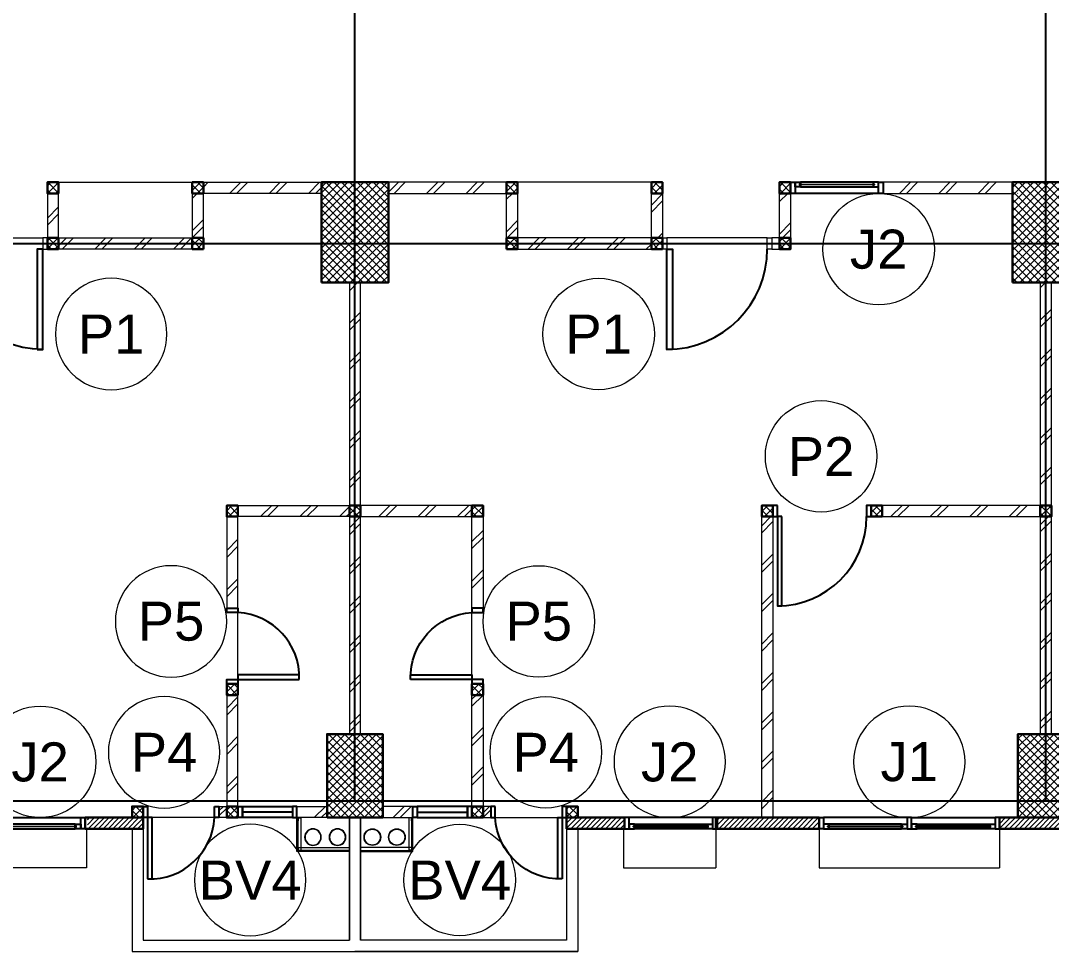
# Model space of a CAD drawing. Header units: millimetres. Extents: x -108 to 351, y -17 to 192.
# Drawn here: x 36.19 to 45.44, y 85.5 to 93.85 of the extents above; entities that cross this region are included whole.
import ezdxf
from ezdxf.enums import TextEntityAlignment as Align

# ---------------------------------------------------------------- set-up
doc = ezdxf.new("R2010")
doc.units = ezdxf.units.MM
for name, color, linetype, lineweight in [('ars', 11, 'Continuous', 0), ('KACA', 151, 'Continuous', 5), ('KOL', 1, 'Continuous', 30), ('KOLOM', 4, 'Continuous', 9), ('lan', 7, 'Continuous', 15), ('NOT', 7, 'Continuous', 20), ('tem', 5, 'Continuous', 20)]:
    doc.layers.add(name, color=color, linetype=linetype, lineweight=lineweight)
doc.layers.add('as', color=1, linetype='Continuous', plot=False)
doc.layers.add('Kusen', color=30, linetype='Continuous')
doc.styles.add('S', font='simplex', dxfattribs={"width": 0.75})
doc.styles.get("Standard").update_dxf_attribs({"font": 'arial.ttf'})
pattern_1 = [(225, (-467.078732, 382.454584), (0.0220970869, -0.0220970869), [])]
pattern_2 = [(45, (18.6, -6e-14), (-0.1767767, 0.1767767), []), (45, (18.6625, -6e-14), (-0.1767767, 0.1767767), [])]
pattern_3 = [(45, (18.59984, 1e-14), (-0.1767767, 0.1767767), []), (45, (18.66234, 1e-14), (-0.1767767, 0.1767767), [])]
pattern_4 = [(45, (18.59984, -6e-14), (-0.1767767, 0.1767767), []), (45, (18.66234, -6e-14), (-0.1767767, 0.1767767), [])]
pattern_5 = [(45, (18.6, -0.00436), (-0.1767767, 0.1767767), []), (45, (18.6625, -0.00436), (-0.1767767, 0.1767767), [])]
pattern_6 = [(45, (18.59616, -0.00436), (-0.1767767, 0.1767767), []), (45, (18.65866, -0.00436), (-0.1767767, 0.1767767), [])]
pattern_7 = [(225, (23.57673, 55.07964), (0.06629126, -0.06629126), []), (225, (23.53254, 55.07964), (0.06629126, -0.06629126), [])]

# ---------------------------------------------------------------- blocks, each defined once
blk = doc.blocks.new("k3'")
at = {"layer": 'ars'}
h = blk.add_hatch(dxfattribs=at)
h.set_pattern_fill('_USER', color=256, scale=0.05, angle=45, double=1, pattern_type=0)
h.set_pattern_definition([(45, (0, -4.975), (-0.03535534, 0.03535534), []), (135, (0, -4.975), (-0.03535534, -0.03535534), [])])
h.paths.add_polyline_path([(-0.25, -0.375), (0.25, -0.375), (0.25, 0.375), (-0.25, 0.375)])
at = {"layer": 'KOL'}
blk.add_lwpolyline([(-0.25, -0.375), (0.25, -0.375), (0.25, 0.375), (-0.25, 0.375)], close=True, dxfattribs=at)
blk = doc.blocks.new("k1'")
at = {"layer": 'ars'}
h = blk.add_hatch(dxfattribs=at)
h.set_pattern_fill('_USER', color=256, scale=0.05, angle=45, double=1, pattern_type=0)
h.set_pattern_definition([(45, (0, -5), (-0.03535534, 0.03535534), []), (135, (0, -5), (-0.03535534, -0.03535534), [])])
h.paths.add_polyline_path([(-0.3, -0.45), (0.3, -0.45), (0.3, 0.45), (-0.3, 0.45)])
at = {"layer": 'KOL'}
blk.add_lwpolyline([(-0.3, -0.45), (0.3, -0.45), (0.3, 0.45), (-0.3, 0.45)], close=True, dxfattribs=at)
blk = doc.blocks.new('T. J1')
at = {"layer": 'Kusen'}
for p, q in [((-0.7188, 0.1), (-0.0688, 0.1)), ((0.7212, 0.1), (0.0712, 0.1)), ((-0.0188, 0), (-0.7688, 0)), ((-0.0688, 0.06), (-0.7188, 0.06)), ((0.0212, 0), (0.7712, 0)), ((0.0712, 0.06), (0.7212, 0.06))]:
    blk.add_line(p, q, dxfattribs=at)
for points in [[(-0.8088, 0), (-0.7688, 0), (-0.7688, 0.1), (-0.8088, 0.1)], [(-0.0188, 0), (0.0212, 0), (0.0212, 0.1), (-0.0188, 0.1)], [(0.8112, 0), (0.7712, 0), (0.7712, 0.1), (0.8112, 0.1)]]:
    blk.add_lwpolyline(points, close=True, dxfattribs=at)
for points in [[(-0.7188, 0.0775), (-0.7188, 0.06), (-0.7688, 0.06), (-0.7688, 0.1), (-0.7188, 0.1), (-0.7188, 0.0825), (-0.7288, 0.0825), (-0.7288, 0.0775), (-0.7188, 0.0775)], [(-0.0688, 0.0775), (-0.0688, 0.06), (-0.0188, 0.06), (-0.0188, 0.1), (-0.0688, 0.1), (-0.0688, 0.0825), (-0.0588, 0.0825), (-0.0588, 0.0775), (-0.0688, 0.0775)], [(0.0712, 0.0775), (0.0712, 0.06), (0.0212, 0.06), (0.0212, 0.1), (0.0712, 0.1), (0.0712, 0.0825), (0.0612, 0.0825), (0.0612, 0.0775), (0.0712, 0.0775)], [(0.7212, 0.0775), (0.7212, 0.06), (0.7712, 0.06), (0.7712, 0.1), (0.7212, 0.1), (0.7212, 0.0825), (0.7312, 0.0825), (0.7312, 0.0775), (0.7212, 0.0775)]]:
    blk.add_lwpolyline(points, dxfattribs=at)
at = {"layer": 'Kusen', "color": 141}
for points in [[(-0.7288, 0.0775), (-0.0588, 0.0775), (-0.0588, 0.0825), (-0.7288, 0.0825)], [(0.7312, 0.0775), (0.0612, 0.0775), (0.0612, 0.0825), (0.7312, 0.0825)]]:
    blk.add_lwpolyline(points, close=True, dxfattribs=at)
blk = doc.blocks.new('T. J2')
at = {"layer": 'KACA', "color": 141}
blk.add_lwpolyline([(-0.3792, 0.0775), (0.2908, 0.0775), (0.2908, 0.0825), (-0.3792, 0.0825)], close=True, dxfattribs=at)
at = {"layer": 'Kusen'}
for p, q in [((-0.3692, 0.1), (0.2808, 0.1)), ((-0.4192, 0), (0.3308, 0)), ((0.2808, 0.06), (-0.3692, 0.06))]:
    blk.add_line(p, q, dxfattribs=at)
for points in [[(-0.4592, 0), (-0.4192, 0), (-0.4192, 0.1), (-0.4592, 0.1)], [(0.3308, 0), (0.3708, 0), (0.3708, 0.1), (0.3308, 0.1)]]:
    blk.add_lwpolyline(points, close=True, dxfattribs=at)
for points in [[(-0.3692, 0.0775), (-0.3692, 0.06), (-0.4192, 0.06), (-0.4192, 0.1), (-0.3692, 0.1), (-0.3692, 0.0825), (-0.3792, 0.0825), (-0.3792, 0.0775), (-0.3692, 0.0775)], [(0.2808, 0.0775), (0.2808, 0.06), (0.3308, 0.06), (0.3308, 0.1), (0.2808, 0.1), (0.2808, 0.0825), (0.2908, 0.0825), (0.2908, 0.0775), (0.2808, 0.0775)]]:
    blk.add_lwpolyline(points, dxfattribs=at)
blk = doc.blocks.new('P.80')
at = {"layer": 'Kusen'}
for points in [[(-69.8094, -74.8368), (-69.7694, -74.8368), (-69.7694, -74.0368), (-69.8094, -74.0368)], [(-70.6094, -74.9368), (-70.5694, -74.9368), (-70.5694, -74.8368), (-70.6094, -74.8368)], [(-69.7694, -74.9368), (-69.7294, -74.9368), (-69.7294, -74.8368), (-69.7694, -74.8368)]]:
    blk.add_lwpolyline(points, close=True, dxfattribs=at)
blk.add_arc((-69.7694, -74.8368), 0.8, 90, 180, dxfattribs=at)
blk = doc.blocks.new('K 10.10')
at = {"layer": 'ars'}
h = blk.add_hatch(dxfattribs=at)
h.set_pattern_fill('_USER', color=256, scale=0.05, angle=45, double=1, pattern_type=0)
h.set_pattern_definition([(45, (0, 0), (-0.035355339, 0.035355339), []), (135, (0, 0), (-0.035355339, -0.035355339), [])])
h.paths.add_polyline_path([(1560.5383, 1380.4069), (1560.6383, 1380.4069), (1560.6383, 1380.5069), (1560.5383, 1380.5069)])
at = {"layer": 'KOL'}
blk.add_lwpolyline([(1560.5383, 1380.4069), (1560.6383, 1380.4069), (1560.6383, 1380.5069), (1560.5383, 1380.5069)], close=True, dxfattribs=at)
blk = doc.blocks.new('P-90')
at = {"layer": 'Kusen'}
blk.add_lwpolyline([(374.6908, -21.5979), (374.7408, -21.5979), (374.7408, -22.4979), (374.6908, -22.4979)], close=True, dxfattribs=at)
at = {"layer": 'Kusen', "lineweight": 9}
for points in [[(373.8008, -22.4979), (373.8408, -22.4979), (373.8408, -22.5979), (373.8008, -22.5979)], [(374.7408, -22.4979), (374.7808, -22.4979), (374.7808, -22.5979), (374.7408, -22.5979)]]:
    blk.add_lwpolyline(points, close=True, dxfattribs=at)
at = {"layer": 'Kusen'}
blk.add_arc((374.7408, -22.4979), 0.9, 90, 180, dxfattribs=at)
blk = doc.blocks.new('P.60')
at = {"layer": 'Kusen'}
for points in [[(1472.8348, 997.5354), (1472.8748, 997.5354), (1472.8748, 997.4354), (1472.8348, 997.4354)], [(1473.4748, 997.5354), (1473.5148, 997.5354), (1473.5148, 997.4354), (1473.4748, 997.4354)], [(1472.8748, 996.8854), (1472.9148, 996.8854), (1472.9148, 997.4354), (1472.8748, 997.4354)]]:
    blk.add_lwpolyline(points, close=True, dxfattribs=at)
blk.add_arc((1472.8948, 997.4658), 0.5808, 268.02661, 356.99428, dxfattribs=at)
blk = doc.blocks.new('BV')
at = {"layer": 'Kusen'}
for points in [[(-0.225, 0.1), (-0.265, 0.1), (-0.265, 0), (-0.225, 0)], [(-0.225, 0.1), (-0.265, 0.1), (-0.265, 0), (-0.225, 0)], [(0.225, 0.1), (-0.225, 0.1), (-0.225, 0), (0.225, 0)], [(0.225, 0.1), (0.265, 0.1), (0.265, 0), (0.225, 0)]]:
    blk.add_lwpolyline(points, close=True, dxfattribs=at)
at = {"layer": 'Kusen', "color": 141}
blk.add_lwpolyline([(0.225, 0.05), (-0.225, 0.05)], dxfattribs=at)
blk = doc.blocks.new('2-typikal-1')
at = {"layer": 'ars'}
for points in [[(0.05, -0.4554), (0.52, -0.4554), (0.52, -0.15)], [(0.05, -0.4446), (0.5103, -0.4446), (0.5103, -0.15)], [(0.4849, -0.15), (0.5103, -0.15), (0.5103, -0.1794), (0.5079, -0.1794), (0.5079, -0.1524), (0.4849, -0.1524), (0.4849, -0.15)], [(0.4849, -0.1524), (0.4849, -0.4433)], [(0.5103, -0.4191), (0.05, -0.4191)], [(0.4849, -0.4446), (0.5103, -0.4446), (0.5103, -0.4191), (0.5079, -0.4191), (0.5079, -0.4433), (0.4849, -0.4433), (0.4849, -0.4446)]]:
    blk.add_lwpolyline(points, dxfattribs=at)
for centre, radius in [((0.1565, -0.325), 0.075), ((0.1565, -0.325), 0.071), ((0.3765, -0.325), 0.075), ((0.3765, -0.325), 0.071)]:
    blk.add_circle(centre, radius, dxfattribs=at)
at = {"layer": 'KOL'}
for points in [[(2.42, -0.15), (1.9, -0.15), (1.9, -0.25), (2.42, -0.25)], [(4.165, -0.15), (3.25, -0.15), (3.25, -0.25), (4.165, -0.25)]]:
    blk.add_lwpolyline(points, close=True, dxfattribs=at)
at = {"layer": 'lan'}
for p, q in [((2.6562, 5.55), (1.456, 5.55)), ((3.7, 5.0505), (2.8, 5.0505)), ((1.05, 1.13), (1.05, 1.69)), ((0.05, -1.25), (0.05, -0.15)), ((1.26, -0.15), (1.82, -0.15)), ((1.9, -0.25), (1.9, -1.25)), ((2, -0.25), (2, -1.35)), ((1.9, -1.25), (0.05, -1.25)), ((2, -1.35), (0, -1.35))]:
    blk.add_line(p, q, dxfattribs=at)
at = {"layer": 'tem'}
for points in [[(1.36, 5.55), (0.3, 5.55), (0.3, 5.45), (1.36, 5.45)], [(5.9, 5.55), (4.74, 5.55), (4.74, 5.45), (5.9, 5.45)], [(1.46, 5.45), (1.46, 5.0505), (1.36, 5.0505), (1.36, 5.45)], [(2.76, 5.45), (2.76, 5.0505), (2.66, 5.0505), (2.66, 5.45)], [(3.91, 5.45), (3.91, 5.0505), (3.81, 5.0505), (3.81, 5.45)], [(2.66, 5.0505), (1.46, 5.0505), (1.46, 4.9505), (2.66, 4.9505)], [(3.81, 5.0505), (3.74, 5.0505), (3.74, 4.9505), (3.81, 4.9505)], [(1.05, 2.65), (0.05, 2.65), (0.05, 2.55), (1.05, 2.55)], [(6.15, 2.65), (4.7314, 2.65), (4.7314, 2.55), (6.15, 2.55)], [(1.15, 2.55), (1.15, 1.73), (1.05, 1.73), (1.05, 2.55)], [(1.15, 0.95), (1.15, -0.05), (1.05, -0.05), (1.05, 0.95)], [(0.52, -0.05), (0.25, -0.05), (0.25, -0.15), (0.52, -0.15)], [(1.22, -0.05), (1.15, -0.05), (1.15, -0.15), (1.22, -0.15)]]:
    blk.add_lwpolyline(points, close=True, dxfattribs=at)
at = {"layer": 'tem', "ltscale": 2}
blk.add_lwpolyline([(3.6514, 2.55), (3.7514, 2.55), (3.7514, -0.15), (3.6514, -0.15)], close=True, dxfattribs=at)
at = {"rotation": 180}
blk.add_blockref('BV', (0.785, -0.05), dxfattribs=at)
at = {"layer": 'KOLOM', "extrusion": (0, 0, -1), "xscale": -1, "zscale": -1}
for p in [(1559.1783, -1374.9569), (1557.8783, -1374.9569), (1556.7283, -1374.9569), (1559.1783, -1375.4564), (1557.8783, -1375.4564), (1556.7283, -1375.4564), (1559.4883, -1377.8569), (1556.887, -1377.8569), (1555.907, -1377.8569), (1559.4883, -1379.4569), (1559.4883, -1380.5569), (1558.6383, -1380.5569)]:
    blk.add_blockref('K 10.10', p, dxfattribs=at)
at = {"layer": 'Kusen', "xscale": -1}
for name, p in [('T. J2', (4.2808, 5.45)), ('P.60', (1474.7348, -997.5854))]:
    blk.add_blockref(name, p, dxfattribs=at)
at = {"layer": 'Kusen', "rotation": 180}
for name, p in [('P-90', (377.5408, -17.5474)), ('P.80', (-65.978, -72.2868)), ('T. J2', (2.7908, -0.15)), ('T. J1', (4.9762, -0.15))]:
    blk.add_blockref(name, p, dxfattribs=at)
at = {"layer": 'Kusen', "xscale": -1, "rotation": 270}
blk.add_blockref('P.60', (-996.3854, -1471.7848), dxfattribs=at)
blk = doc.blocks.new('LANTAI-2')
at = {"layer": 'ars'}
h = blk.add_hatch(dxfattribs=at)
h.set_pattern_fill('TEMBOK', color=256, scale=0.25)
h.set_pattern_definition(pattern_5)
h.paths.add_polyline_path([(35.84, 5.55), (36.95, 5.55), (36.95, 5.45), (35.84, 5.45)])
h = blk.add_hatch(dxfattribs=at)
h.set_pattern_fill('TEMBOK', color=256, scale=0.25)
h.set_pattern_definition(pattern_5)
h.paths.add_polyline_path([(38.56, 5.55), (37.45, 5.55), (37.45, 5.45), (38.56, 5.45)])
h = blk.add_hatch(dxfattribs=at)
h.set_pattern_fill('TEMBOK', color=256, scale=0.25)
h.set_pattern_definition(pattern_5)
h.paths.add_polyline_path([(43.15, 5.55), (41.94, 5.55), (41.94, 5.45), (43.15, 5.45)])
h = blk.add_hatch(dxfattribs=at)
h.set_pattern_fill('TEMBOK', color=256, scale=0.25)
h.set_pattern_definition(pattern_5)
h.paths.add_polyline_path([(34.44, 5.45), (34.44, 5.0505), (34.54, 5.0505), (34.54, 5.45)])
h = blk.add_hatch(dxfattribs=at)
h.set_pattern_fill('TEMBOK', color=256, scale=0.25)
h.set_pattern_definition(pattern_5)
h.paths.add_polyline_path([(35.74, 5.45), (35.74, 5.0505), (35.84, 5.0505), (35.84, 5.45)])
h = blk.add_hatch(dxfattribs=at)
h.set_pattern_fill('TEMBOK', color=256, scale=0.25)
h.set_pattern_definition(pattern_5)
h.paths.add_polyline_path([(38.66, 5.45), (38.66, 5.0505), (38.56, 5.0505), (38.56, 5.45)])
h = blk.add_hatch(dxfattribs=at)
h.set_pattern_fill('TEMBOK', color=256, scale=0.25)
h.set_pattern_definition(pattern_5)
h.paths.add_polyline_path([(39.96, 5.45), (39.96, 5.0505), (39.86, 5.0505), (39.86, 5.45)])
h = blk.add_hatch(dxfattribs=at)
h.set_pattern_fill('TEMBOK', color=256, scale=0.25)
h.set_pattern_definition([(45, (18.59616, -0.00436), (-0.1767767, 0.1767767), []), (45, (18.65866, -0.00436), (-0.1767767, 0.1767767), [])])
h.paths.add_polyline_path([(41.11, 5.45), (41.11, 5.0505), (41.01, 5.0505), (41.01, 5.45)])
h = blk.add_hatch(dxfattribs=at)
h.set_pattern_fill('TEMBOK', color=256, scale=0.25)
h.set_pattern_definition(pattern_6)
h.paths.add_polyline_path([(34.54, 5.0505), (35.74, 5.0505), (35.74, 4.9505), (34.54, 4.9505)])
h = blk.add_hatch(dxfattribs=at)
h.set_pattern_fill('TEMBOK', color=256, scale=0.25)
h.set_pattern_definition(pattern_6)
h.paths.add_polyline_path([(39.86, 5.0505), (38.66, 5.0505), (38.66, 4.9505), (39.86, 4.9505)])
h = blk.add_hatch(dxfattribs=at)
h.set_pattern_fill('TEMBOK', color=256, scale=0.25)
h.set_pattern_definition([(45, (24.8, -1.7), (-0.1767767, 0.1767767), []), (45, (24.8625, -1.7), (-0.1767767, 0.1767767), [])])
h.paths.add_polyline_path([(37.15, 4.65), (37.25, 4.65), (37.25, 2.65), (37.15, 2.65)])
h = blk.add_hatch(dxfattribs=at)
h.set_pattern_fill('TEMBOK', color=256, scale=0.25)
h.set_pattern_definition([(45, (18.6, -1.7), (-0.1767767, 0.1767767), []), (45, (18.6625, -1.7), (-0.1767767, 0.1767767), [])])
h.paths.add_polyline_path([(43.45, 4.65), (43.35, 4.65), (43.35, 2.65), (43.45, 2.65)])
h = blk.add_hatch(dxfattribs=at)
h.set_pattern_fill('TEMBOK', color=256, scale=0.25)
h.set_pattern_definition(pattern_2)
h.paths.add_polyline_path([(36.15, 2.65), (37.15, 2.65), (37.15, 2.55), (36.15, 2.55)])
h = blk.add_hatch(dxfattribs=at)
h.set_pattern_fill('TEMBOK', color=256, scale=0.25)
h.set_pattern_definition(pattern_2)
h.paths.add_polyline_path([(38.25, 2.65), (37.25, 2.65), (37.25, 2.55), (38.25, 2.55)])
h = blk.add_hatch(dxfattribs=at)
h.set_pattern_fill('TEMBOK', color=256, scale=0.25)
h.set_pattern_definition(pattern_2)
h.paths.add_polyline_path([(43.35, 2.65), (41.9313, 2.65), (41.9313, 2.55), (43.35, 2.55)])
h = blk.add_hatch(dxfattribs=at)
h.set_pattern_fill('TEMBOK', color=256, scale=0.25)
h.set_pattern_definition(pattern_3)
h.paths.add_polyline_path([(36.05, 2.55), (36.05, 1.73), (36.15, 1.73), (36.15, 2.55)])
h = blk.add_hatch(dxfattribs=at)
h.set_pattern_fill('TEMBOK', color=256, scale=0.25)
h.set_pattern_definition([(45, (24.8, -1e-13), (-0.1767767, 0.1767767), []), (45, (24.8625, -1e-13), (-0.1767767, 0.1767767), [])])
h.paths.add_polyline_path([(37.15, 2.55), (37.25, 2.55), (37.25, 0.6), (37.15, 0.6)])
h = blk.add_hatch(dxfattribs=at)
h.set_pattern_fill('TEMBOK', color=256, scale=0.25)
h.set_pattern_definition(pattern_3)
h.paths.add_polyline_path([(38.35, 2.55), (38.35, 1.73), (38.25, 1.73), (38.25, 2.55)])
h = blk.add_hatch(dxfattribs=at)
h.set_pattern_fill('TEMBOK', color=256, scale=0.25)
h.set_pattern_definition([(45, (21.09865, 1.1), (-0.1767767, 0.1767767), []), (45, (21.16115, 1.1), (-0.1767767, 0.1767767), [])])
h.paths.add_polyline_path([(40.8514, 2.55), (40.9513, 2.55), (40.9513, -0.15), (40.8514, -0.15)])
h = blk.add_hatch(dxfattribs=at)
h.set_pattern_fill('TEMBOK', color=256, scale=0.25)
h.set_pattern_definition(pattern_2)
h.paths.add_polyline_path([(43.45, 2.55), (43.35, 2.55), (43.35, 0.6), (43.45, 0.6)])
h = blk.add_hatch(dxfattribs=at)
h.set_pattern_fill('TEMBOK', color=256, scale=0.25)
h.set_pattern_definition(pattern_4)
h.paths.add_polyline_path([(36.05, 0.95), (36.05, -0.05), (36.15, -0.05), (36.15, 0.95)])
h = blk.add_hatch(dxfattribs=at)
h.set_pattern_fill('TEMBOK', color=256, scale=0.25)
h.set_pattern_definition(pattern_4)
h.paths.add_polyline_path([(38.35, 0.95), (38.35, -0.05), (38.25, -0.05), (38.25, 0.95)])
h = blk.add_hatch(dxfattribs=at)
h.set_pattern_fill('ANSI32', color=256, scale=0.25, angle=180, style=0, double=1)
h.set_pattern_definition(pattern_7)
h.paths.add_polyline_path([(35.98, -0.05), (36.05, -0.05), (36.05, -0.15), (35.98, -0.15)])
h = blk.add_hatch(dxfattribs=at)
h.set_pattern_fill('TEMBOK', color=256, scale=0.25)
h.set_pattern_definition(pattern_2)
h.paths.add_polyline_path([(36.68, -0.05), (36.95, -0.05), (36.95, -0.15), (36.68, -0.15)])
h = blk.add_hatch(dxfattribs=at)
h.set_pattern_fill('TEMBOK', color=256, scale=0.25)
h.set_pattern_definition(pattern_2)
h.paths.add_polyline_path([(37.72, -0.05), (37.45, -0.05), (37.45, -0.15), (37.72, -0.15)])
h = blk.add_hatch(dxfattribs=at)
h.set_pattern_fill('ANSI32', color=256, scale=0.25, angle=180, style=0, double=1)
h.set_pattern_definition(pattern_7)
h.paths.add_polyline_path([(38.42, -0.05), (38.35, -0.05), (38.35, -0.15), (38.42, -0.15)])
h = blk.add_hatch(dxfattribs=at)
h.set_pattern_fill('ANSI31', color=256, scale=0.25, angle=180, style=0)
h.set_pattern_definition(pattern_1)
h.paths.add_polyline_path([(34.8, -0.15), (35.3, -0.15), (35.3, -0.25), (34.8, -0.25)])
h = blk.add_hatch(dxfattribs=at)
h.set_pattern_fill('ANSI31', color=256, scale=0.25, angle=180, style=0)
h.set_pattern_definition(pattern_1)
h.paths.add_polyline_path([(39.61, -0.15), (39.1, -0.15), (39.1, -0.25), (39.61, -0.25)])
h = blk.add_hatch(dxfattribs=at)
h.set_pattern_fill('ANSI31', color=256, scale=0.25, angle=180, style=0)
h.set_pattern_definition(pattern_1)
h.paths.add_polyline_path([(41.365, -0.15), (40.44, -0.15), (40.44, -0.25), (41.365, -0.25)])
h = blk.add_hatch(dxfattribs=at)
h.set_pattern_fill('ANSI31', color=256, scale=0.25, angle=180, style=0)
h.set_pattern_definition(pattern_1)
h.paths.add_polyline_path([(43.815, -0.15), (42.985, -0.15), (42.985, -0.25), (43.815, -0.25)])
at = {"layer": 'as'}
for p, q in [((37.2, 0), (37.2, 13.1)), ((43.4, 0), (43.4, 13.1)), ((0, 5), (74.4, 5)), ((0, 0), (74.4, 0))]:
    blk.add_line(p, q, dxfattribs=at)
at = {"layer": 'KOL'}
for points in [[(41.365, -0.15), (40.44, -0.15), (40.44, -0.25), (41.365, -0.25)], [(43.815, -0.15), (42.985, -0.15), (42.985, -0.25), (43.815, -0.25)]]:
    blk.add_lwpolyline(points, close=True, dxfattribs=at)
at = {"layer": 'lan'}
for p, q in [((37.15, -0.15), (37.15, -1.25)), ((37.25, -0.15), (37.25, -1.25)), ((34.79, -0.25), (34.79, -0.6)), ((35.2, -0.25), (35.2, -1.35)), ((35.3, -0.25), (35.3, -1.25)), ((39.1, -0.25), (39.1, -1.25)), ((39.2, -0.25), (39.2, -1.35)), ((39.61, -0.25), (39.61, -0.6)), ((40.44, -0.25), (40.44, -0.6)), ((41.365, -0.25), (41.365, -0.6)), ((42.985, -0.25), (42.985, -0.6)), ((34.79, -0.6), (33.96, -0.6)), ((39.61, -0.6), (40.44, -0.6)), ((41.365, -0.6), (42.985, -0.6)), ((35.3, -1.25), (37.15, -1.25)), ((39.1, -1.25), (37.25, -1.25)), ((35.2, -1.35), (39.2, -1.35))]:
    blk.add_line(p, q, dxfattribs=at)
at = {"layer": 'tem'}
for points in [[(37.25, 2.65), (37.25, 4.65), (37.15, 4.65), (37.15, 2.65)], [(43.45, 2.65), (43.45, 4.65), (43.35, 4.65), (43.35, 2.65)], [(37.25, 0.6), (37.25, 2.55), (37.15, 2.55), (37.15, 0.6)], [(43.45, 0.6), (43.45, 2.55), (43.35, 2.55), (43.35, 0.6)]]:
    blk.add_lwpolyline(points, close=True, dxfattribs=at)
at = {"layer": 'KOL'}
for name, p in [("k1'", (37.2, 5.1)), ("k1'", (43.4, 5.1)), ("k3'", (37.2, 0.225)), ("k3'", (43.4, 0.225))]:
    blk.add_blockref(name, p, dxfattribs=at)
at = {"layer": 'KOLOM', "extrusion": (0, 0, -1), "xscale": -1, "zscale": -1}
for p in [(1523.3883, -1377.8569), (1517.1883, -1377.8569)]:
    blk.add_blockref('K 10.10', p, dxfattribs=at)
at = {"layer": 'lan', "xscale": -1}
blk.add_blockref('2-typikal-1', (37.2, 0), dxfattribs=at)
at = {"layer": 'lan'}
blk.add_blockref('2-typikal-1', (37.2, 0), dxfattribs=at)
blk = doc.blocks.new('NAV')
blk.add_circle((0, -0.4), 0.4)
at = {"style": 'S', "width": 0.75, "flags": 4}
blk.add_attdef('AV', text='', height=0.3, dxfattribs=at).set_placement((0, -0.4), align=Align.MIDDLE)

msp = doc.modelspace()

# ---------------------------------------------------------------- block references
at = {"layer": 'lan'}
msp.add_blockref('LANTAI-2', (1.99422, 86.84737), dxfattribs=at)
at = {"layer": 'NOT'}
ref = msp.add_blockref('NAV', (43.89422, 92.29737), dxfattribs=dict(at, xscale=1.25, yscale=1.25, zscale=1.25))
ref.add_attrib('AV', 'J2', dxfattribs={"layer": '0', "height": 0.35, "flags": 4}).set_placement((43.89422, 91.79737), align=Align.MIDDLE)
ref = msp.add_blockref('NAV', (37.00678, 91.53592), dxfattribs=dict(at, xscale=-1.25, yscale=1.25, zscale=1.25))
ref.add_attrib('AV', 'P1', dxfattribs={"layer": '0', "height": 0.35, "flags": 4}).set_placement((37.00678, 91.03592), align=Align.MIDDLE)
ref = msp.add_blockref('NAV', (41.38166, 91.53592), dxfattribs=dict(at, xscale=1.25, yscale=1.25, zscale=1.25))
ref.add_attrib('AV', 'P1', dxfattribs={"layer": '0', "height": 0.35, "flags": 4}).set_placement((41.38166, 91.03592), align=Align.MIDDLE)
ref = msp.add_blockref('NAV', (43.37729, 90.4391), dxfattribs=dict(at, xscale=1.25, yscale=1.25, zscale=1.25))
ref.add_attrib('AV', 'P2', dxfattribs={"layer": '0', "height": 0.35, "flags": 4}).set_placement((43.37729, 89.9391), align=Align.MIDDLE)
ref = msp.add_blockref('NAV', (37.54422, 88.95737), dxfattribs=dict(at, xscale=-1.25, yscale=1.25, zscale=1.25))
ref.add_attrib('AV', 'P5', dxfattribs={"layer": '0', "height": 0.35, "flags": 4}).set_placement((37.54422, 88.45737), align=Align.MIDDLE)
ref = msp.add_blockref('NAV', (40.84422, 88.95737), dxfattribs=dict(at, xscale=1.25, yscale=1.25, zscale=1.25))
ref.add_attrib('AV', 'P5', dxfattribs={"layer": '0', "height": 0.35, "flags": 4}).set_placement((40.84422, 88.45737), align=Align.MIDDLE)
ref = msp.add_blockref('NAV', (37.48148, 87.78324), dxfattribs=dict(at, xscale=-1.25, yscale=1.25, zscale=1.25))
ref.add_attrib('AV', 'P4', dxfattribs={"layer": '0', "height": 0.35, "flags": 4}).set_placement((37.48148, 87.28324), align=Align.MIDDLE)
ref = msp.add_blockref('NAV', (40.90696, 87.78324), dxfattribs=dict(at, xscale=1.25, yscale=1.25, zscale=1.25))
ref.add_attrib('AV', 'P4', dxfattribs={"layer": '0', "height": 0.35, "flags": 4}).set_placement((40.90696, 87.28324), align=Align.MIDDLE)
ref = msp.add_blockref('NAV', (36.36922, 86.69737), dxfattribs=dict(at, xscale=1.25, yscale=1.25, zscale=1.25, rotation=180))
ref.add_attrib('AV', 'J2', dxfattribs={"layer": '0', "height": 0.35, "flags": 4}).set_placement((36.36922, 87.19737), align=Align.MIDDLE)
ref = msp.add_blockref('NAV', (42.01922, 86.69737), dxfattribs=dict(at, xscale=-1.25, yscale=1.25, zscale=1.25, rotation=180))
ref.add_attrib('AV', 'J2', dxfattribs={"layer": '0', "height": 0.35, "flags": 4}).set_placement((42.01922, 87.19737), align=Align.MIDDLE)
ref = msp.add_blockref('NAV', (44.16922, 86.69737), dxfattribs=dict(at, xscale=-1.25, yscale=1.25, zscale=1.25, rotation=180))
ref.add_attrib('AV', 'J1', dxfattribs={"layer": '0', "height": 0.35, "flags": 4}).set_placement((44.16922, 87.19737), align=Align.MIDDLE)
ref = msp.add_blockref('NAV', (38.25407, 86.63765), dxfattribs=dict(at, xscale=-1.25, yscale=1.25, zscale=1.25))
ref.add_attrib('AV', 'BV4', dxfattribs={"layer": '0', "height": 0.35, "flags": 4}).set_placement((38.25407, 86.13765), align=Align.MIDDLE)
ref = msp.add_blockref('NAV', (40.13436, 86.63765), dxfattribs=dict(at, xscale=1.25, yscale=1.25, zscale=1.25))
ref.add_attrib('AV', 'BV4', dxfattribs={"layer": '0', "height": 0.35, "flags": 4}).set_placement((40.13436, 86.13765), align=Align.MIDDLE)

doc.saveas('drawing.dxf')
